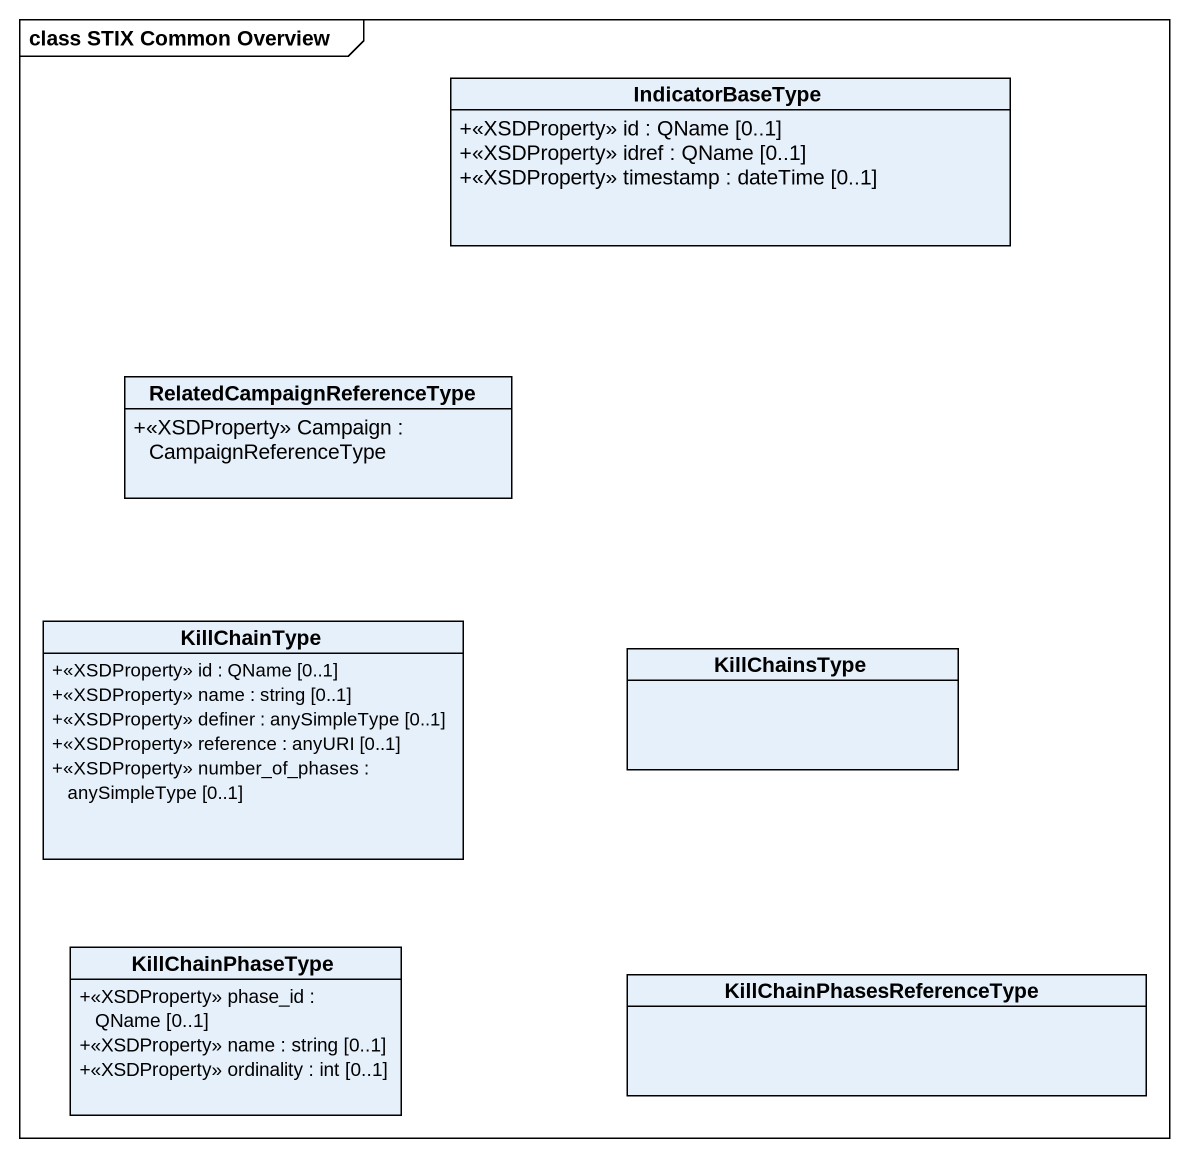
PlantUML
@startuml
mainframe class STIX Common Overview
hide circle
hide empty members
skinparam classAttributeIconSize 0
class IndicatorBaseType {
  +<<XSDProperty>> id : QName [0..1]
  +<<XSDProperty>> idref : QName [0..1]
  +<<XSDProperty>> timestamp : dateTime [0..1]
}
class RelatedCampaignReferenceType {
  +<<XSDProperty>> Campaign : CampaignReferenceType
}
class KillChainType {
  +<<XSDProperty>> id : QName [0..1]
  +<<XSDProperty>> name : string [0..1]
  +<<XSDProperty>> definer : anySimpleType [0..1]
  +<<XSDProperty>> reference : anyURI [0..1]
  +<<XSDProperty>> number_of_phases : anySimpleType [0..1]
}
class KillChainsType
class KillChainPhaseType {
  +<<XSDProperty>> phase_id : QName [0..1]
  +<<XSDProperty>> name : string [0..1]
  +<<XSDProperty>> ordinality : int [0..1]
}
class KillChainPhasesReferenceType
@enduml
